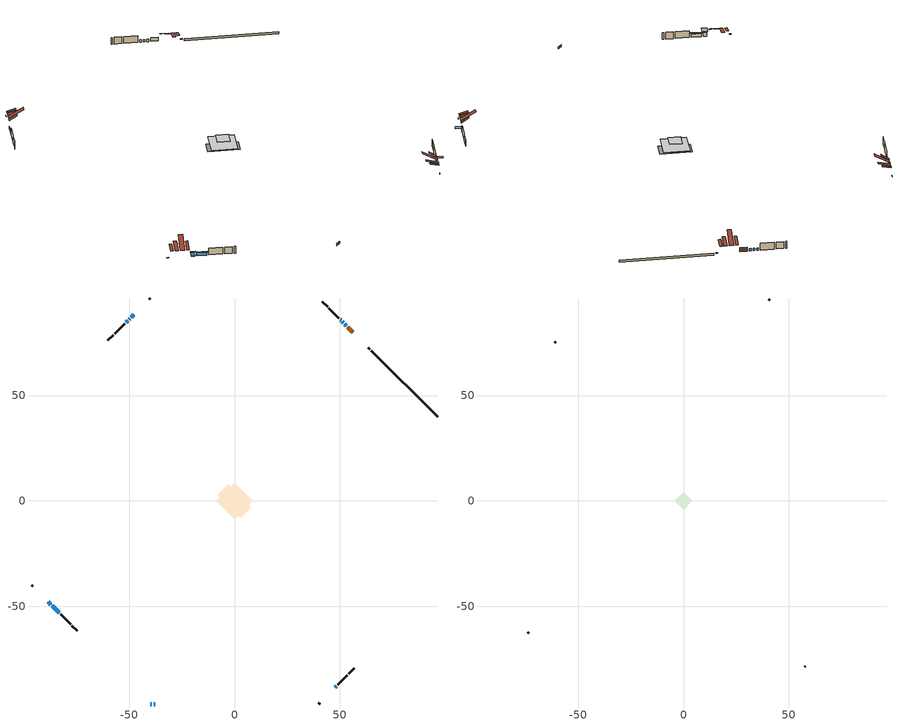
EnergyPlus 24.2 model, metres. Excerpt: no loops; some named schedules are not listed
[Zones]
conditioned space
 floor outside (Floor1 construction): -0.85,0 0,0.85 0.85,0 0,-0.85 z0.57
 floor adiabatic (Floor3 construction): -3.87,0 0,3.87 3.87,0 0,-3.87 z0.57
 floor adiabatic (Floor4 construction): -6.18,0 0,6.18 6.18,0 0,-6.18 z0.57
 floor adiabatic (AdiabaticFloorConstruction): -8.67,0 0,8.67 8.67,0 0,-8.67 z1.79
 floor foundation (Slab1 construction): -7.87,2.96 -2.96,7.87 7.87,-2.96 2.96,-7.87 z-0.34
 wall outside (RimJoist1 construction): 39.88,-96.28 40.49,-95.68 / -96.28,-39.88 -95.68,-40.49 / -39.88,96.28 -40.49,95.68 / 64.16,72.01 63.55,72.61 z0.57:0.88
 wall outside (AdiabaticWallConstruction 1): 56.14,80.02 53.78,82.39 z0.57:2.61
 wall outside (AdiabaticWallConstruction): 47.9,-88.27 48.26,-87.91 z0.57:2.2; -88.27,-47.9 -87.04,-49.12 z0.57:2.66; 53.12,83.04 52.32,83.84 / -39.88,-96.28 -39.18,-96.28 / -47.9,88.27 -49.03,87.13 / 51.67,84.5 51.17,84.99 / -38.25,-96.28 -37.55,-96.28 / -50.65,85.51 -51.45,84.72 z0.57:1.79; -49.69,86.48 -50,86.17 / 50.52,85.65 50.12,86.05 z0.57:1.8; -86.39,-49.78 -83.09,-53.08 z0.57:2.25
 wall outside (Wall1 construction): 48.91,-87.25 53.59,-82.57 / -82.43,-53.74 -77.75,-58.41 / -52.11,84.06 -56.78,79.38 / 49.46,86.71 44.78,91.38 z0.57:4.23
 wall outside (Wall2 construction): 54.25,-81.92 56.83,-79.34 / -77.1,-59.07 -74.52,-61.65 / -57.44,78.73 -60.02,76.15 / 44.13,92.04 41.55,94.62 z0.57:4.23
 wall foundation (FoundationWall1 construction): 96.28,39.88 64.82,71.35 z-0.34:0.57
 window (WindowConstruction 10): 47.9,-88.27 48.26,-87.91 z0.57:2.2
 window (WindowConstruction 5): -88.27,-47.9 -87.05,-49.12 z0.57:2.66
 window (WindowConstruction 6): 53.12,83.04 52.32,83.84 z0.57:1.79
 window (WindowConstruction 7): -39.88,-96.28 -39.18,-96.28 z0.57:1.79
 window (WindowConstruction 8): -47.9,88.27 -49.03,87.13 z0.57:1.79
 window (WindowConstruction 9): -49.69,86.48 -49.99,86.17 z0.57:1.79
 window (WindowConstruction): 51.67,84.5 51.17,84.99 z0.57:1.79
 window (WindowConstruction 1): 50.51,85.65 50.12,86.05 z0.57:1.79
 window (WindowConstruction 2): -86.39,-49.78 -83.09,-53.08 z0.57:2.25
 window (WindowConstruction 3): -38.25,-96.28 -37.55,-96.28 z0.57:1.79
 window (WindowConstruction 4): -50.65,85.51 -51.45,84.72 z0.57:1.79
 door (Door): 56.14,80.02 53.78,82.39 z0.57:2.61
 ceiling adiabatic (AdiabaticFloorConstruction): 0,-8.67 8.67,0 0,8.67 -8.67,0 z1.79
 roof outside (Roof1 construction): 41.92,-94.24,4.23 38.91,-91.22,5.3 38.13,-92,5.3 41.15,-95.02,4.23; -94.24,-41.92,4.23 -91.22,-38.91,5.3 -92,-38.13,5.3 -95.02,-41.15,4.23; -41.92,94.24,4.23 -38.91,91.22,5.3 -38.13,92,5.3 -41.15,95.02,4.23; 62.12,74.05,4.23 59.1,71.03,5.3 59.88,70.25,5.3 62.9,73.27,4.23
 roof outside (Roof3 construction): 45.79,-90.38,4.23 40.7,-85.29,8.43 39.22,-86.76,8.43 44.31,-91.85,4.23; -90.38,-45.79,4.23 -85.29,-40.7,8.43 -86.76,-39.22,8.43 -91.85,-44.31,4.23; -45.79,90.38,4.23 -40.7,85.29,8.43 -39.22,86.76,8.43 -44.31,91.85,4.23; 58.25,77.91,4.23 53.16,72.82,8.43 54.64,71.35,8.43 59.73,76.44,4.23
 roof outside (Roof4 construction): 47.24,-88.92,4.23 44.59,-86.27,6.73 43.79,-87.07,6.73 46.44,-89.72,4.23; -88.92,-47.24,4.23 -86.27,-44.59,6.73 -87.07,-43.79,6.73 -89.72,-46.44,4.23; -47.24,88.92,4.23 -44.59,86.27,6.73 -43.79,87.07,6.73 -46.44,89.72,4.23; 56.8,79.36,4.23 54.15,76.71,6.73 54.95,75.92,6.73 57.6,78.57,4.23
attic - vented
 floor to conditioned space (Floor2 construction Reversed): -4.24,0 0,4.24 4.24,0 0,-4.24 z4.23
 wall outside (Wall3 construction): 57.48,-78.68 57.84,-78.33 / -73.86,-62.31 -73.51,-62.66 / -60.68,75.49 -61.03,75.14 / 40.89,95.28 40.54,95.63 z0.57:4.23
 roof outside (Roof2 construction): 43.66,-92.51,4.23 39.48,-88.33,5.71 38.4,-89.41,5.71 42.58,-93.58,4.23; -92.51,-43.66,4.23 -88.33,-39.48,5.71 -89.41,-38.4,5.71 -93.58,-42.58,4.23; -43.66,92.51,4.23 -39.48,88.33,5.71 -38.4,89.41,5.71 -42.58,93.58,4.23; 60.38,75.78,4.23 56.21,71.6,5.71 57.28,70.52,5.71 61.46,74.7,4.23
shading: 48.58,-87.58 47.57,-88.59 49.73,-90.75 50.74,-89.74 z2.66; -86.72,-49.44 -88.59,-47.57 -90.75,-49.73 -88.88,-51.6 z3.12; -82.76,-53.4 -86.71,-49.45 -87.04,-49.78 -83.09,-53.73 z2.71
[Building]
Building 1: Terrain=Suburbs
[Site:Location]
Yellowknife AP_NT: Latitude {deg}=62.46; Longitude {deg}=-114.44; Time Zone {hr}=-7; Elevation {m}=206; Keep Site Location Information=Yes
[Site:GroundTemperature:Shallow]
-11.1489, -14.3239, -14.5782, -13.0715, -7.02295, -1.00261, 4.2167, 7.52301, 7.8039, 5.11477, 0.0285573, -5.8071
[Site:WaterMainsTemperature]
Calculation Method=Schedule; Temperature Schedule=mains temperature schedule
[Material] Roughness=Rough; Thermal Absorptance=0.9
Name | Thickness {m} | Conductivity {W/m-K} | Density {kg/m3} | Specific Heat {J/kg-K} | Solar Absorptance | Visible Absorptance
asphalt or fiberglass shingles | 0.00635 | 0.162714 | 1121.4 | 1465.45 | 0.4 | 0.4
ceiling loosefill ins | 0.254 | 0.0480833 | 16.02 | 1046.75 | 0.7 | 0.7
ceiling stud and cavity | 0.1397 | 0.112695 | 65.682 | 1177.47 | 0.7 | 0.7
concrete 4.0 in. | 0.1016 | 1.803125 | 2242.8 | 837.4 | 0.7 | 0.7
concrete 8.0 in. | 0.2032 | 1.803125 | 2242.8 | 837.4 | 0.7 | 0.7
door material | 0.04445 | 0.053851 | 512.64 | 1214.23 | 0.7 | 0.7
exterior vertical ins | 0.00409365 | 0.029427 | 32.04 | 1214.23 | 0.7 | 0.7
floor covering | 0.0127 | 0.0433444 | 54.468 | 1339.84 | 0.6 | 0.6
floor rigid ins; rim joist rigid ins; wall rigid ins | 0.051816 | 0.029427 | 32.04 | 1214.23 | 0.7 | 0.7
floor rigid ins 1; wall rigid ins 1 | 0.512978 | 0.029427 | 32.04 | 1214.23 | 0.7 | 0.7
floor stud and cavity | 0.1397 | 0.0815226 | 92.3553 | 1139.71 | 0.7 | 0.7
floor stud and cavity 1 | 0.1397 | 0.0794251 | 92.3553 | 1139.71 | 0.7 | 0.7
floor stud and cavity 2 | 0.1397 | 0.0799856 | 92.3553 | 1139.71 | 0.7 | 0.7
floor stud and cavity 3 | 0.1397 | 1.75129 | 37.0049 | 1207.88 | 0.7 | 0.7
furniture material conditioned space 1 | 0.1524 | 0.115458 | 640.8 | 1214.23 | 0.6 | 0.6
gypsum board | 0.0127 | 0.160291 | 801 | 837.4 | 0.6 | 0.6
gypsum board 1 | 0.0127 | 0.160291 | 801 | 837.4 | 0.7 | 0.7
osb sheathing 0.5 in. | 0.0127 | 0.115458 | 512.64 | 1214.23 | 0.7 | 0.7
osb sheathing 0.75 in. | 0.01905 | 0.115458 | 512.64 | 1214.23 | 0.7 | 0.7
osb sheathing 2.0 in. | 0.0508 | 0.115458 | 512.64 | 1214.23 | 0.7 | 0.7
rim joist stud and cavity | 0.0508 | 0.0415958 | 125.044 | 1163.47 | 0.6 | 0.6
roof rigid ins | 0.103632 | 0.029427 | 32.04 | 1214.23 | 0.7 | 0.7
roof stud and cavity | 0.2032 | 0.079151 | 78.34581 | 1123.46 | 0.7 | 0.7
roof stud and cavity 1 | 0.2032 | 0.0766949 | 78.34581 | 1123.46 | 0.7 | 0.7
roof stud and cavity 2 | 0.2032 | 0.0788719 | 78.34581 | 1123.46 | 0.7 | 0.7
wall stud and cavity | 0.1397 | 0.216185 | 139.0536 | 1170.24 | 0.7 | 0.7
wall stud and cavity 1 | 0.1397 | 0.232668 | 139.0536 | 1170.24 | 0.7 | 0.7
wall stud and cavity 2 | 0.0889 | 6.9971 | 50.32683 | 1063.81 | 0.6 | 0.6
wall stud and cavity 3 | 0.0889 | 0.380278 | 52.3479 | 1209.89 | 0.7 | 0.7
wall stud and cavity 4 | 0.0889 | 0.391764 | 83.0341 | 1211.67 | 0.7 | 0.7
wood siding | 0.0254 | 0.102417 | 544.68 | 1172.36 | 0.59 | 0.59
wood siding 1 | 0.00254 | 0.102417 | 544.68 | 1172.36 | 0.59 | 0.59
wood siding 2; wood siding 3; wood siding 4 | 0.0254 | 0.102417 | 544.68 | 1172.36 | 0.7 | 0.7
[WindowMaterial:SimpleGlazingSystem]
Name | U-Factor {W/m2-K} | Solar Heat Gain Coefficient
WindowMaterial | 1.93052 | 0.55
WindowMaterial 1 | 1.98503 | 0.47
WindowMaterial 2 | 1.87544 | 0.6
WindowMaterial 3 | 1.93847 | 0.53
WindowMaterial 4 | 2.9077 | 0.6
WindowMaterial 5 | 1.91746 | 0.55
WindowMaterial 6 | 2.007173 | 0.45
WindowMaterial 7 | 1.93109 | 0.55
[Construction]
AdiabaticFloorConstruction: floor stud and cavity 3, floor rigid ins 1, osb sheathing 0.75 in., floor covering
AdiabaticWallConstruction: wood siding 3, wall rigid ins 1, wall stud and cavity 3, gypsum board
AdiabaticWallConstruction 1: wood siding 4, wall rigid ins 1, wall stud and cavity 3, gypsum board
Door: door material
Floor1 construction: floor stud and cavity, floor rigid ins, osb sheathing 0.75 in., floor covering
Floor2 construction Reversed: gypsum board, ceiling stud and cavity, ceiling loosefill ins
Floor3 construction: floor stud and cavity 1, floor rigid ins, osb sheathing 0.75 in., floor covering
Floor4 construction: floor stud and cavity 2, floor rigid ins, osb sheathing 0.75 in., floor covering
FoundationWall1 construction: concrete 8.0 in., gypsum board 1
furniture construction conditioned space 1: furniture material conditioned space 1
PartitionWallConstruction: gypsum board, wall stud and cavity 4, gypsum board
RimJoist1 construction: wood siding 2, rim joist rigid ins, osb sheathing 2.0 in., rim joist stud and cavity
Roof1 construction: asphalt or fiberglass shingles, roof rigid ins, osb sheathing 0.75 in., roof stud and cavity, gypsum board
Roof2 construction: asphalt or fiberglass shingles
Roof3 construction: asphalt or fiberglass shingles, roof rigid ins, osb sheathing 0.75 in., roof stud and cavity 1, gypsum board
Roof4 construction: asphalt or fiberglass shingles, roof rigid ins, osb sheathing 0.75 in., roof stud and cavity 2, gypsum board
Slab1 construction: concrete 4.0 in.
Wall1 construction: wood siding, wall rigid ins, osb sheathing 0.5 in., wall stud and cavity, gypsum board
Wall2 construction: wood siding, wall rigid ins, osb sheathing 0.5 in., wall stud and cavity 1, gypsum board
Wall3 construction: wood siding 1, wall stud and cavity 2
WindowConstruction; WindowConstruction 3; WindowConstruction 7: WindowMaterial
WindowConstruction 1: WindowMaterial 1
WindowConstruction 10: WindowMaterial 7
WindowConstruction 2: WindowMaterial 2
WindowConstruction 4; WindowConstruction 6: WindowMaterial 3
WindowConstruction 5: WindowMaterial 4
WindowConstruction 8: WindowMaterial 5
WindowConstruction 9: WindowMaterial 6
[Zone] Multiplier=1; Part of Total Floor Area=Yes
Name | Volume {m3}
attic - vented | 8.73128
conditioned space | 479.1
[Space]
Name | Zone | Volume {m3}
attic - vented 1 | attic - vented | 8.73128
conditioned space 1 | conditioned space | 479.1
[ZoneInfiltration:EffectiveLeakageArea]
infil attic - vented 1: Zone or Space=attic - vented 1; Schedule=Always On Discrete; Effective Air Leakage Area {cm2}=1136.84; Stack Coefficient=0.000357081; Wind Coefficient=1.27674e-05
[ZoneMixing]
whole house fan mix: Zone or Space=attic - vented; Schedule=Always On Continuous; Design Flow Rate Calculation Method=Flow/Zone; Design Flow Rate {m3/s}=0; Source Zone or Space=conditioned space
[SurfaceProperty:ExposedFoundationPerimeter]
Slab1: Exposed Perimeter Calculation Method=TotalExposedPerimeter; Total Exposed Perimeter {m}=44.501
[InternalMass] Zone or ZoneList=conditioned space; Space or SpaceList=conditioned space 1
Name | Construction | Surface Area {m2}
furniture mass conditioned space 1 | furniture construction conditioned space 1 | 145.768
partition wall mass | PartitionWallConstruction | 258.191
[Lights]
interior lighting: Zone or ZoneList or Space or SpaceList=conditioned space 1; Schedule=interior lighting schedule; Design Level Calculation Method=LightingLevel; Lighting Level {W}=343.2; Return Air Fraction=0; Fraction Radiant=0.6; Fraction Visible=0.2; Fraction Replaceable=1
[People]
occupants: Zone or ZoneList or Space or SpaceList=conditioned space 1; Number of People Schedule=occupants schedule; Number of People Calculation Method=People; Number of People=3; Fraction Radiant=0.314171; Sensible Heat Fraction=0.56303; Activity Level Schedule=occupants activity schedule; Carbon Dioxide Generation Rate {m3/s-W}=0; Enable ASHRAE 55 Comfort Warnings=No; Mean Radiant Temperature Calculation Type=EnclosureAveraged
[ElectricEquipment] Zone or ZoneList or Space or SpaceList=conditioned space 1; Design Level Calculation Method=EquipmentLevel
Name | Schedule | Design Level {W} | Fraction Latent | Fraction Radiant | Fraction Lost
clothes dryer | clothes dryer schedule | 140.772 | 0.015 | 0.081 | 0.85
clothes washer | clothes washer schedule | 32.1985 | 0.03 | 0.162 | 0.7
cooking range | cooking range schedule | 215.147 | 0.08 | 0.432 | 0.2
dishwasher | dishwasher schedule | 66.8632 | 0.3 | 0.18 | 0.4
fridge | fridge schedule | 72.9452 | 0 | 0.6 | 0
mech vent bath fan 0 | mech vent bath fan 0 schedule | 25.1 | 0 | 0 | 1
mech vent bath fan 1 | mech vent bath fan 1 schedule | 25.1 | 0 | 0 | 1
mech vent house fan | mech vent house fan schedule | 0 | 0 | 0 | 1
mech vent house fan cfis | mech vent house fan cfis schedule | 0 | 0 | 0 | 0
misc plug loads | misc plug loads schedule | 494.7 | 0.045 | 0.513 | 0.1
whole house fan | Always On Discrete | 0 | 0 | 0 | 1
[OtherEquipment] Zone or ZoneList or Space or SpaceList=conditioned space 1; Design Level Calculation Method=EquipmentLevel
Name | Fuel Type | Schedule | Design Level {W} | Fraction Latent | Fraction Radiant | Fraction Lost
clothes dryer 1 | Electricity | clothes dryer schedule | 0 | 0.015 | 0.081 | 0.85
cooking range 1 | Electricity | cooking range schedule | 0 | 0.08 | 0.432 | 0.2
general water use latent | None | general water use schedule | 62.594 | 1 | 0 | 0
general water use sensible | None | general water use schedule | -61.6891 | 0 | 0.6 | 0
mech vent house fan latent load | None | Always On Discrete | 0 | 1 | 0 | 0
mech vent house fan sensible load | None | Always On Discrete | 0 | 0 | 0 | 0
water heater energy adjustment1 | FuelOilNo2 | Always On Discrete | 0.01 | 0 | 0 | 1
[ZoneInfiltration:DesignFlowRate] Zone or ZoneList or Space or SpaceList=conditioned space 1; Schedule=Always On Discrete; Design Flow Rate Calculation Method=Flow/Zone; Design Flow Rate {m3/s}=0
infil flow; natural vent flow; whole house fan flow
[Foundation:Kiva]
Foundation Kiva 1: Initial Indoor Air Temperature {C}=18; Wall Height Above Grade {m}=0.574463; Wall Depth Below Slab {m}=0.2032; Custom Block Material Name 1=exterior vertical ins; Custom Block Depth 1 {m}=0.910011; Custom Block X Position 1 {m}=0.2159; Custom Block Z Position 1 {m}=0
[Foundation:Kiva:Settings]
Soil Conductivity {W/m-K}=0.849921; Soil Density {kg/m3}=1842.3; Soil Specific Heat {J/kg-K}=418.7; Ground Solar Absorptivity=0.9; Ground Thermal Absorptivity=0.9; Ground Surface Roughness {m}=0.03; Far-Field Width {m}=40; Deep-Ground Boundary Condition=ZeroFlux; Deep-Ground Depth {m}=40; Minimum Cell Dimension {m}=0.2; Maximum Cell Growth Coefficient=3; Simulation Timestep=Timestep
[Exterior:Lights]
exterior lighting: Schedule=exterior lighting schedule; Design Level {W}=75.6
[Schedule:Constant]
Name | Hourly Value
Always On Continuous; mech vent house fan schedule; mech vent house fan cfis schedule; Always On Discrete | 1
occupants activity schedule | 117.228
fridge schedule | 0
[Schedule:Week:Daily]
interior lighting schedule Week Rule - Jan1-Jan27: interior lighting schedule day, interior lighting schedule day, interior lighting schedule day, interior lighting schedule day, interior lighting schedule day, interior lighting schedule day, interior lighting schedule day, interior lighting schedule default day, interior lighting schedule default day, interior lighting schedule default day, interior lighting schedule default day, interior lighting schedule default day
interior lighting schedule Week Rule - Jan28-Feb3: interior lighting schedule day, interior lighting schedule day, interior lighting schedule day, interior lighting schedule day, interior lighting schedule day 1, interior lighting schedule day 1, interior lighting schedule day 1, interior lighting schedule default day, interior lighting schedule default day, interior lighting schedule default day, interior lighting schedule default day, interior lighting schedule default day
interior lighting schedule Week Rule - Feb4-Feb24: interior lighting schedule day 1, interior lighting schedule day 1, interior lighting schedule day 1, interior lighting schedule day 1, interior lighting schedule day 1, interior lighting schedule day 1, interior lighting schedule day 1, interior lighting schedule default day, interior lighting schedule default day, interior lighting schedule default day, interior lighting schedule default day, interior lighting schedule default day
interior lighting schedule Week Rule - Feb25-Mar3: interior lighting schedule day 1, interior lighting schedule day 1, interior lighting schedule day 1, interior lighting schedule day 1, interior lighting schedule day 2, interior lighting schedule day 2, interior lighting schedule day 2, interior lighting schedule default day, interior lighting schedule default day, interior lighting schedule default day, interior lighting schedule default day, interior lighting schedule default day
interior lighting schedule Week Rule - Mar4-Mar31: interior lighting schedule day 2, interior lighting schedule day 2, interior lighting schedule day 2, interior lighting schedule day 2, interior lighting schedule day 2, interior lighting schedule day 2, interior lighting schedule day 2, interior lighting schedule default day, interior lighting schedule default day, interior lighting schedule default day, interior lighting schedule default day, interior lighting schedule default day
interior lighting schedule Week Rule - Apr1-Apr28: interior lighting schedule day 3, interior lighting schedule day 3, interior lighting schedule day 3, interior lighting schedule day 3, interior lighting schedule day 3, interior lighting schedule day 3, interior lighting schedule day 3, interior lighting schedule default day, interior lighting schedule default day, interior lighting schedule default day, interior lighting schedule default day, interior lighting schedule default day
interior lighting schedule Week Rule - Apr29-May5: interior lighting schedule day 3, interior lighting schedule day 3, interior lighting schedule day 4, interior lighting schedule day 4, interior lighting schedule day 4, interior lighting schedule day 4, interior lighting schedule day 4, interior lighting schedule default day, interior lighting schedule default day, interior lighting schedule default day, interior lighting schedule default day, interior lighting schedule default day
interior lighting schedule Week Rule - May6-May26: interior lighting schedule day 4, interior lighting schedule day 4, interior lighting schedule day 4, interior lighting schedule day 4, interior lighting schedule day 4, interior lighting schedule day 4, interior lighting schedule day 4, interior lighting schedule default day, interior lighting schedule default day, interior lighting schedule default day, interior lighting schedule default day, interior lighting schedule default day
interior lighting schedule Week Rule - May27-Jun2: interior lighting schedule day 4, interior lighting schedule day 4, interior lighting schedule day 4, interior lighting schedule day 4, interior lighting schedule day 4, interior lighting schedule day 5, interior lighting schedule day 5, interior lighting schedule default day, interior lighting schedule default day, interior lighting schedule default day, interior lighting schedule default day, interior lighting schedule default day
interior lighting schedule Week Rule - Jun3-Jun30: interior lighting schedule day 5, interior lighting schedule day 5, interior lighting schedule day 5, interior lighting schedule day 5, interior lighting schedule day 5, interior lighting schedule day 5, interior lighting schedule day 5, interior lighting schedule default day, interior lighting schedule default day, interior lighting schedule default day, interior lighting schedule default day, interior lighting schedule default day
interior lighting schedule Week Rule - Jul1-Jul28: interior lighting schedule day 6, interior lighting schedule day 6, interior lighting schedule day 6, interior lighting schedule day 6, interior lighting schedule day 6, interior lighting schedule day 6, interior lighting schedule day 6, interior lighting schedule default day, interior lighting schedule default day, interior lighting schedule default day, interior lighting schedule default day, interior lighting schedule default day
interior lighting schedule Week Rule - Jul29-Aug4: interior lighting schedule day 6, interior lighting schedule day 6, interior lighting schedule day 6, interior lighting schedule day 7, interior lighting schedule day 7, interior lighting schedule day 7, interior lighting schedule day 7, interior lighting schedule default day, interior lighting schedule default day, interior lighting schedule default day, interior lighting schedule default day, interior lighting schedule default day
interior lighting schedule Week Rule - Aug5-Aug25: interior lighting schedule day 7, interior lighting schedule day 7, interior lighting schedule day 7, interior lighting schedule day 7, interior lighting schedule day 7, interior lighting schedule day 7, interior lighting schedule day 7, interior lighting schedule default day, interior lighting schedule default day, interior lighting schedule default day, interior lighting schedule default day, interior lighting schedule default day
interior lighting schedule Week Rule - Aug26-Sep1: interior lighting schedule day 7, interior lighting schedule day 7, interior lighting schedule day 7, interior lighting schedule day 7, interior lighting schedule day 7, interior lighting schedule day 7, interior lighting schedule day 8, interior lighting schedule default day, interior lighting schedule default day, interior lighting schedule default day, interior lighting schedule default day, interior lighting schedule default day
interior lighting schedule Week Rule - Sep2-Sep29: interior lighting schedule day 8, interior lighting schedule day 8, interior lighting schedule day 8, interior lighting schedule day 8, interior lighting schedule day 8, interior lighting schedule day 8, interior lighting schedule day 8, interior lighting schedule default day, interior lighting schedule default day, interior lighting schedule default day, interior lighting schedule default day, interior lighting schedule default day
interior lighting schedule Week Rule - Sep30-Oct6: interior lighting schedule day 8, interior lighting schedule day 9, interior lighting schedule day 9, interior lighting schedule day 9, interior lighting schedule day 9, interior lighting schedule day 9, interior lighting schedule day 9, interior lighting schedule default day, interior lighting schedule default day, interior lighting schedule default day, interior lighting schedule default day, interior lighting schedule default day
interior lighting schedule Week Rule - Oct7-Oct27: interior lighting schedule day 9, interior lighting schedule day 9, interior lighting schedule day 9, interior lighting schedule day 9, interior lighting schedule day 9, interior lighting schedule day 9, interior lighting schedule day 9, interior lighting schedule default day, interior lighting schedule default day, interior lighting schedule default day, interior lighting schedule default day, interior lighting schedule default day
interior lighting schedule Week Rule - Oct28-Nov3: interior lighting schedule day 9, interior lighting schedule day 9, interior lighting schedule day 9, interior lighting schedule day 9, interior lighting schedule day 10, interior lighting schedule day 10, interior lighting schedule day 10, interior lighting schedule default day, interior lighting schedule default day, interior lighting schedule default day, interior lighting schedule default day, interior lighting schedule default day
interior lighting schedule Week Rule - Nov4-Nov24: interior lighting schedule day 10, interior lighting schedule day 10, interior lighting schedule day 10, interior lighting schedule day 10, interior lighting schedule day 10, interior lighting schedule day 10, interior lighting schedule day 10, interior lighting schedule default day, interior lighting schedule default day, interior lighting schedule default day, interior lighting schedule default day, interior lighting schedule default day
interior lighting schedule Week Rule - Nov25-Dec1: interior lighting schedule day 10, interior lighting schedule day 10, interior lighting schedule day 10, interior lighting schedule day 10, interior lighting schedule day 10, interior lighting schedule day 10, interior lighting schedule day 11, interior lighting schedule default day, interior lighting schedule default day, interior lighting schedule default day, interior lighting schedule default day, interior lighting schedule default day
interior lighting schedule Week Rule - Dec2-Dec31: interior lighting schedule day 11, interior lighting schedule day 11, interior lighting schedule day 11, interior lighting schedule day 11, interior lighting schedule day 11, interior lighting schedule day 11, interior lighting schedule day 11, interior lighting schedule default day, interior lighting schedule default day, interior lighting schedule default day, interior lighting schedule default day, interior lighting schedule default day
occupants schedule Week Rule - Jan1-Dec31: occupants schedule day, occupants schedule day, occupants schedule day, occupants schedule day, occupants schedule day, occupants schedule day, occupants schedule day, occupants schedule default day, occupants schedule default day, occupants schedule default day, occupants schedule default day, occupants schedule default day
clothes dryer schedule Week Rule - Jan1-Dec31: clothes dryer schedule day, clothes dryer schedule day, clothes dryer schedule day, clothes dryer schedule day, clothes dryer schedule day, clothes dryer schedule day, clothes dryer schedule day, clothes dryer schedule default day, clothes dryer schedule default day, clothes dryer schedule default day, clothes dryer schedule default day, clothes dryer schedule default day
clothes washer schedule Week Rule - Jan1-Dec31: clothes washer schedule day, clothes washer schedule day, clothes washer schedule day, clothes washer schedule day, clothes washer schedule day, clothes washer schedule day, clothes washer schedule day, clothes washer schedule default day, clothes washer schedule default day, clothes washer schedule default day, clothes washer schedule default day, clothes washer schedule default day
cooking range schedule Week Rule - Jan1-Dec31: cooking range schedule day, cooking range schedule day, cooking range schedule day, cooking range schedule day, cooking range schedule day, cooking range schedule day, cooking range schedule day, cooking range schedule default day, cooking range schedule default day, cooking range schedule default day, cooking range schedule default day, cooking range schedule default day
dishwasher schedule Week Rule - Jan1-Dec31: dishwasher schedule day, dishwasher schedule day, dishwasher schedule day, dishwasher schedule day, dishwasher schedule day, dishwasher schedule day, dishwasher schedule day, dishwasher schedule default day, dishwasher schedule default day, dishwasher schedule default day, dishwasher schedule default day, dishwasher schedule default day
mech vent bath fan 0 schedule Week Rule - Jan1-Dec31: mech vent bath fan 0 schedule day, mech vent bath fan 0 schedule day, mech vent bath fan 0 schedule day, mech vent bath fan 0 schedule day, mech vent bath fan 0 schedule day, mech vent bath fan 0 schedule day, mech vent bath fan 0 schedule day, mech vent bath fan 0 schedule default day, mech vent bath fan 0 schedule default day, mech vent bath fan 0 schedule default day, mech vent bath fan 0 schedule default day, mech vent bath fan 0 schedule default day
mech vent bath fan 1 schedule Week Rule - Jan1-Dec31: mech vent bath fan 1 schedule day, mech vent bath fan 1 schedule day, mech vent bath fan 1 schedule day, mech vent bath fan 1 schedule day, mech vent bath fan 1 schedule day, mech vent bath fan 1 schedule day, mech vent bath fan 1 schedule day, mech vent bath fan 1 schedule default day, mech vent bath fan 1 schedule default day, mech vent bath fan 1 schedule default day, mech vent bath fan 1 schedule default day, mech vent bath fan 1 schedule default day
misc plug loads schedule Week Rule - Jan1-Dec31: misc plug loads schedule day, misc plug loads schedule day, misc plug loads schedule day, misc plug loads schedule day, misc plug loads schedule day, misc plug loads schedule day, misc plug loads schedule day, misc plug loads schedule default day, misc plug loads schedule default day, misc plug loads schedule default day, misc plug loads schedule default day, misc plug loads schedule default day
general water use schedule Week Rule - Jan1-Dec31: general water use schedule day, general water use schedule day, general water use schedule day, general water use schedule day, general water use schedule day, general water use schedule day, general water use schedule day, general water use schedule default day, general water use schedule default day, general water use schedule default day, general water use schedule default day, general water use schedule default day
exterior lighting schedule Week Rule - Jan1-Jan27: exterior lighting schedule day, exterior lighting schedule day, exterior lighting schedule day, exterior lighting schedule day, exterior lighting schedule day, exterior lighting schedule day, exterior lighting schedule day, exterior lighting schedule default day, exterior lighting schedule default day, exterior lighting schedule default day, exterior lighting schedule default day, exterior lighting schedule default day
exterior lighting schedule Week Rule - Jan28-Feb3: exterior lighting schedule day, exterior lighting schedule day, exterior lighting schedule day, exterior lighting schedule day, exterior lighting schedule day 1, exterior lighting schedule day 1, exterior lighting schedule day 1, exterior lighting schedule default day, exterior lighting schedule default day, exterior lighting schedule default day, exterior lighting schedule default day, exterior lighting schedule default day
exterior lighting schedule Week Rule - Feb4-Feb24: exterior lighting schedule day 1, exterior lighting schedule day 1, exterior lighting schedule day 1, exterior lighting schedule day 1, exterior lighting schedule day 1, exterior lighting schedule day 1, exterior lighting schedule day 1, exterior lighting schedule default day, exterior lighting schedule default day, exterior lighting schedule default day, exterior lighting schedule default day, exterior lighting schedule default day
exterior lighting schedule Week Rule - Feb25-Mar3: exterior lighting schedule day 1, exterior lighting schedule day 1, exterior lighting schedule day 1, exterior lighting schedule day 1, exterior lighting schedule day 2, exterior lighting schedule day 2, exterior lighting schedule day 2, exterior lighting schedule default day, exterior lighting schedule default day, exterior lighting schedule default day, exterior lighting schedule default day, exterior lighting schedule default day
exterior lighting schedule Week Rule - Mar4-Mar31: exterior lighting schedule day 2, exterior lighting schedule day 2, exterior lighting schedule day 2, exterior lighting schedule day 2, exterior lighting schedule day 2, exterior lighting schedule day 2, exterior lighting schedule day 2, exterior lighting schedule default day, exterior lighting schedule default day, exterior lighting schedule default day, exterior lighting schedule default day, exterior lighting schedule default day
exterior lighting schedule Week Rule - Apr1-Apr28: exterior lighting schedule day 3, exterior lighting schedule day 3, exterior lighting schedule day 3, exterior lighting schedule day 3, exterior lighting schedule day 3, exterior lighting schedule day 3, exterior lighting schedule day 3, exterior lighting schedule default day, exterior lighting schedule default day, exterior lighting schedule default day, exterior lighting schedule default day, exterior lighting schedule default day
exterior lighting schedule Week Rule - Apr29-May5: exterior lighting schedule day 3, exterior lighting schedule day 3, exterior lighting schedule day 4, exterior lighting schedule day 4, exterior lighting schedule day 4, exterior lighting schedule day 4, exterior lighting schedule day 4, exterior lighting schedule default day, exterior lighting schedule default day, exterior lighting schedule default day, exterior lighting schedule default day, exterior lighting schedule default day
exterior lighting schedule Week Rule - May6-May26: exterior lighting schedule day 4, exterior lighting schedule day 4, exterior lighting schedule day 4, exterior lighting schedule day 4, exterior lighting schedule day 4, exterior lighting schedule day 4, exterior lighting schedule day 4, exterior lighting schedule default day, exterior lighting schedule default day, exterior lighting schedule default day, exterior lighting schedule default day, exterior lighting schedule default day
exterior lighting schedule Week Rule - May27-Jun2: exterior lighting schedule day 4, exterior lighting schedule day 4, exterior lighting schedule day 4, exterior lighting schedule day 4, exterior lighting schedule day 4, exterior lighting schedule day 5, exterior lighting schedule day 5, exterior lighting schedule default day, exterior lighting schedule default day, exterior lighting schedule default day, exterior lighting schedule default day, exterior lighting schedule default day
exterior lighting schedule Week Rule - Jun3-Jun30: exterior lighting schedule day 5, exterior lighting schedule day 5, exterior lighting schedule day 5, exterior lighting schedule day 5, exterior lighting schedule day 5, exterior lighting schedule day 5, exterior lighting schedule day 5, exterior lighting schedule default day, exterior lighting schedule default day, exterior lighting schedule default day, exterior lighting schedule default day, exterior lighting schedule default day
exterior lighting schedule Week Rule - Jul1-Jul28: exterior lighting schedule day 6, exterior lighting schedule day 6, exterior lighting schedule day 6, exterior lighting schedule day 6, exterior lighting schedule day 6, exterior lighting schedule day 6, exterior lighting schedule day 6, exterior lighting schedule default day, exterior lighting schedule default day, exterior lighting schedule default day, exterior lighting schedule default day, exterior lighting schedule default day
exterior lighting schedule Week Rule - Jul29-Aug4: exterior lighting schedule day 6, exterior lighting schedule day 6, exterior lighting schedule day 6, exterior lighting schedule day 7, exterior lighting schedule day 7, exterior lighting schedule day 7, exterior lighting schedule day 7, exterior lighting schedule default day, exterior lighting schedule default day, exterior lighting schedule default day, exterior lighting schedule default day, exterior lighting schedule default day
exterior lighting schedule Week Rule - Aug5-Aug25: exterior lighting schedule day 7, exterior lighting schedule day 7, exterior lighting schedule day 7, exterior lighting schedule day 7, exterior lighting schedule day 7, exterior lighting schedule day 7, exterior lighting schedule day 7, exterior lighting schedule default day, exterior lighting schedule default day, exterior lighting schedule default day, exterior lighting schedule default day, exterior lighting schedule default day
exterior lighting schedule Week Rule - Aug26-Sep1: exterior lighting schedule day 7, exterior lighting schedule day 7, exterior lighting schedule day 7, exterior lighting schedule day 7, exterior lighting schedule day 7, exterior lighting schedule day 7, exterior lighting schedule day 8, exterior lighting schedule default day, exterior lighting schedule default day, exterior lighting schedule default day, exterior lighting schedule default day, exterior lighting schedule default day
exterior lighting schedule Week Rule - Sep2-Sep29: exterior lighting schedule day 8, exterior lighting schedule day 8, exterior lighting schedule day 8, exterior lighting schedule day 8, exterior lighting schedule day 8, exterior lighting schedule day 8, exterior lighting schedule day 8, exterior lighting schedule default day, exterior lighting schedule default day, exterior lighting schedule default day, exterior lighting schedule default day, exterior lighting schedule default day
[Schedule:Year]
interior lighting schedule: interior lighting schedule Week Rule - Jan1-Jan27, 1, 1, 1, 27, interior lighting schedule Week Rule - Jan28-Feb3, 1, 28, 2, 3, interior lighting schedule Week Rule - Feb4-Feb24, 2, 4, 2, 24, interior lighting schedule Week Rule - Feb25-Mar3, 2, 25, 3, 3, interior lighting schedule Week Rule - Mar4-Mar31, 3, 4, 3, 31, interior lighting schedule Week Rule - Apr1-Apr28, 4, 1, 4, 28, interior lighting schedule Week Rule - Apr29-May5, 4, 29, 5, 5, interior lighting schedule Week Rule - May6-May26, 5, 6, 5, 26, interior lighting schedule Week Rule - May27-Jun2, 5, 27, 6, 2, interior lighting schedule Week Rule - Jun3-Jun30, 6, 3, 6, 30, interior lighting schedule Week Rule - Jul1-Jul28, 7, 1, 7, 28, interior lighting schedule Week Rule - Jul29-Aug4, 7, 29, 8, 4, interior lighting schedule Week Rule - Aug5-Aug25, 8, 5, 8, 25, interior lighting schedule Week Rule - Aug26-Sep1, 8, 26, 9, 1, interior lighting schedule Week Rule - Sep2-Sep29, 9, 2, 9, 29, interior lighting schedule Week Rule - Sep30-Oct6, 9, 30, 10, 6, interior lighting schedule Week Rule - Oct7-Oct27, 10, 7, 10, 27, interior lighting schedule Week Rule - Oct28-Nov3, 10, 28, 11, 3, interior lighting schedule Week Rule - Nov4-Nov24, 11, 4, 11, 24, interior lighting schedule Week Rule - Nov25-Dec1, 11, 25, 12, 1, interior lighting schedule Week Rule - Dec2-Dec31, 12, 2, 12, 31
occupants schedule: occupants schedule Week Rule - Jan1-Dec31, 1, 1, 12, 31
clothes dryer schedule: clothes dryer schedule Week Rule - Jan1-Dec31, 1, 1, 12, 31
clothes washer schedule: clothes washer schedule Week Rule - Jan1-Dec31, 1, 1, 12, 31
cooking range schedule: cooking range schedule Week Rule - Jan1-Dec31, 1, 1, 12, 31
dishwasher schedule: dishwasher schedule Week Rule - Jan1-Dec31, 1, 1, 12, 31
mech vent bath fan 0 schedule: mech vent bath fan 0 schedule Week Rule - Jan1-Dec31, 1, 1, 12, 31
mech vent bath fan 1 schedule: mech vent bath fan 1 schedule Week Rule - Jan1-Dec31, 1, 1, 12, 31
misc plug loads schedule: misc plug loads schedule Week Rule - Jan1-Dec31, 1, 1, 12, 31
general water use schedule: general water use schedule Week Rule - Jan1-Dec31, 1, 1, 12, 31
exterior lighting schedule: exterior lighting schedule Week Rule - Jan1-Jan27, 1, 1, 1, 27, exterior lighting schedule Week Rule - Jan28-Feb3, 1, 28, 2, 3, exterior lighting schedule Week Rule - Feb4-Feb24, 2, 4, 2, 24, exterior lighting schedule Week Rule - Feb25-Mar3, 2, 25, 3, 3, exterior lighting schedule Week Rule - Mar4-Mar31, 3, 4, 3, 31, exterior lighting schedule Week Rule - Apr1-Apr28, 4, 1, 4, 28, exterior lighting schedule Week Rule - Apr29-May5, 4, 29, 5, 5, exterior lighting schedule Week Rule - May6-May26, 5, 6, 5, 26, exterior lighting schedule Week Rule - May27-Jun2, 5, 27, 6, 2, exterior lighting schedule Week Rule - Jun3-Jun30, 6, 3, 6, 30, exterior lighting schedule Week Rule - Jul1-Jul28, 7, 1, 7, 28, exterior lighting schedule Week Rule - Jul29-Aug4, 7, 29, 8, 4, exterior lighting schedule Week Rule - Aug5-Aug25, 8, 5, 8, 25, exterior lighting schedule Week Rule - Aug26-Sep1, 8, 26, 9, 1, exterior lighting schedule Week Rule - Sep2-Sep29, 9, 2, 9, 29, exterior lighting schedule Week Rule - Sep30-Oct6, 9, 30, 10, 6, exterior lighting schedule Week Rule - Oct7-Oct27, 10, 7, 10, 27, exterior lighting schedule Week Rule - Oct28-Nov3, 10, 28, 11, 3, exterior lighting schedule Week Rule - Nov4-Nov24, 11, 4, 11, 24, exterior lighting schedule Week Rule - Nov25-Dec1, 11, 25, 12, 1, exterior lighting schedule Week Rule - Dec2-Dec31, 12, 2, 12, 31
[Schedule:Compact]
mains temperature schedule: Through: 01/01, For: AllDays, Until: 24:00, 0, Through: 01/02, For: AllDays, Until: 24:00, 0, Through: 01/03, For: AllDays, Until: 24:00, 0, Through: 01/04, For: AllDays, Until: 24:00, 0, Through: 01/05, For: AllDays, Until: 24:00, 0, Through: 01/06, For: AllDays, Until: 24:00, 0, Through: 01/07, For: AllDays, Until: 24:00, 0, Through: 01/08, For: AllDays, Until: 24:00, 0, Through: 01/09, For: AllDays, Until: 24:00, 0, Through: 01/10, For: AllDays, Until: 24:00, 0, Through: 01/11, For: AllDays, Until: 24:00, 0, Through: 01/12, For: AllDays, Until: 24:00, 0, Through: 01/13, For: AllDays, Until: 24:00, 0, Through: 01/14, For: AllDays, Until: 24:00, 0, Through: 01/15, For: AllDays, Until: 24:00, 0, Through: 01/16, For: AllDays, Until: 24:00, 0, Through: 01/17, For: AllDays, Until: 24:00, 0, Through: 01/18, For: AllDays, Until: 24:00, 0, Through: 01/19, For: AllDays, Until: 24:00, 0, Through: 01/20, For: AllDays, Until: 24:00, 0, Through: 01/21, For: AllDays, Until: 24:00, 0, Through: 01/22, For: AllDays, Until: 24:00, 0, Through: 01/23, For: AllDays, Until: 24:00, 0, Through: 01/24, For: AllDays, Until: 24:00, 0, Through: 01/25, For: AllDays, Until: 24:00, 0, Through: 01/26, For: AllDays, Until: 24:00, 0, Through: 01/27, For: AllDays, Until: 24:00, 0, Through: 01/28, For: AllDays, Until: 24:00, 0, Through: 01/29, For: AllDays, Until: 24:00, 0, Through: 01/30, For: AllDays, Until: 24:00, 0, Through: 01/31, For: AllDays, Until: 24:00, 0, Through: 02/01, For: AllDays, Until: 24:00, 0, Through: 02/02, For: AllDays, Until: 24:00, 0, Through: 02/03, For: AllDays, Until: 24:00, 0, Through: 02/04, For: AllDays, Until: 24:00, 0, Through: 02/05, For: AllDays, Until: 24:00, 0, Through: 02/06, For: AllDays, Until: 24:00, 0, Through: 02/07, For: AllDays, Until: 24:00, 0, Through: 02/08, For: AllDays, Until: 24:00, 0, Through: 02/09, For: AllDays, Until: 24:00, 0, Through: 02/10, For: AllDays, Until: 24:00, 0, Through: 02/11, For: AllDays, Until: 24:00, 0, Through: 02/12, For: AllDays, Until: 24:00, 0, Through: 02/13, For: AllDays, Until: 24:00, 0, Through: 02/14, For: AllDays, Until: 24:00, 0, Through: 02/15, For: AllDays, Until: 24:00, 0, Through: 02/16, For: AllDays, Until: 24:00, 0, Through: 02/17, For: AllDays, Until: 24:00, 0, Through: 02/18, For: AllDays, Until: 24:00, 0, Through: 02/19, For: AllDays, Until: 24:00, 0, Through: 02/20, For: AllDays, Until: 24:00, 0, Through: 02/21, For: AllDays, Until: 24:00, 0, Through: 02/22, For: AllDays, Until: 24:00, 0, Through: 02/23, For: AllDays, Until: 24:00, 0, Through: 02/24, For: AllDays, Until: 24:00, 0, Through: 02/25, For: AllDays, Until: 24:00, 0, Through: 02/26, For: AllDays, Until: 24:00, 0, Through: 02/27, For: AllDays, Until: 24:00, 0, Through: 02/28, For: AllDays, Until: 24:00, 0, Through: 03/01, For: AllDays, Until: 24:00, 0, Through: 03/02, For: AllDays, Until: 24:00, 0, Through: 03/03, For: AllDays, Until: 24:00, 0, Through: 03/04, For: AllDays, Until: 24:00, 0, Through: 03/05, For: AllDays, Until: 24:00, 0, Through: 03/06, For: AllDays, Until: 24:00, 0, Through: 03/07, For: AllDays, Until: 24:00, 0, Through: 03/08, For: AllDays, Until: 24:00, 0, Through: 03/09, For: AllDays, Until: 24:00, 0, Through: 03/10, For: AllDays, Until: 24:00, 0, Through: 03/11, For: AllDays, Until: 24:00, 0, Through: 03/12, For: AllDays, Until: 24:00, 0, Through: 03/13, For: AllDays, Until: 24:00, 0, Through: 03/14, For: AllDays, Until: 24:00, 0, Through: 03/15, For: AllDays, Until: 24:00, 0, Through: 03/16, For: AllDays, Until: 24:00, 0, Through: 03/17, For: AllDays, Until: 24:00, 0, Through: 03/18, For: AllDays, Until: 24:00, 0, Through: 03/19, For: AllDays, Until: 24:00, 0, Through: 03/20, For: AllDays, Until: 24:00, 0, Through: 03/21, For: AllDays, Until: 24:00, 0, Through: 03/22, For: AllDays, Until: 24:00, 0, Through: 03/23, For: AllDays, Until: 24:00, 0, Through: 03/24, For: AllDays, Until: 24:00, 0, Through: 03/25, For: AllDays, Until: 24:00, 0, Through: 03/26, For: AllDays, Until: 24:00, 0, Through: 03/27, For: AllDays, Until: 24:00, 0, Through: 03/28, For: AllDays, Until: 24:00, 0, Through: 03/29, For: AllDays, Until: 24:00, 0, Through: 03/30, For: AllDays, Until: 24:00, 0, Through: 03/31, For: AllDays, Until: 24:00, 0, Through: 04/01, For: AllDays, Until: 24:00, 0, Through: 04/02, For: AllDays, Until: 24:00, 0, Through: 04/03, For: AllDays, Until: 24:00, 0, Through: 04/04, For: AllDays, Until: 24:00, 0, Through: 04/05, For: AllDays, Until: 24:00, 0, Through: 04/06, For: AllDays, Until: 24:00, 0, Through: 04/07, For: AllDays, Until: 24:00, 0, Through: 04/08, For: AllDays, Until: 24:00, 0, Through: 04/09, For: AllDays, Until: 24:00, 0, Through: 04/10, For: AllDays, Until: 24:00, 0, Through: 04/11, For: AllDays, Until: 24:00, 0, Through: 04/12, For: AllDays, Until: 24:00, 0, Through: 04/13, For: AllDays, Until: 24:00, 0, Through: 04/14, For: AllDays, Until: 24:00, 0, Through: 04/15, For: AllDays, Until: 24:00, 0, Through: 04/16, For: AllDays, Until: 24:00, 0, Through: 04/17, For: AllDays, Until: 24:00, 0, Through: 04/18, For: AllDays, Until: 24:00, 0, Through: 04/19, For: AllDays, Until: 24:00, 0, Through: 04/20, For: AllDays, Until: 24:00, 0, Through: 04/21, For: AllDays, Until: 24:00, 0, Through: 04/22, For: AllDays, Until: 24:00, 0, Through: 04/23, For: AllDays, Until: 24:00, 0, Through: 04/24, For: AllDays, Until: 24:00, 0, Through: 04/25, For: AllDays, Until: 24:00, 0, Through: 04/26, For: AllDays, Until: 24:00, 0, Through: 04/27, For: AllDays, Until: 24:00, 0, Through: 04/28, For: AllDays, Until: 24:00, 0, Through: 04/29, For: AllDays, Until: 24:00, 0, Through: 04/30, For: AllDays, Until: 24:00, 0, Through: 05/01, For: AllDays, Until: 24:00, 0, Through: 05/02, For: AllDays, Until: 24:00, 0, Through: 05/03, For: AllDays, Until: 24:00, 0, Through: 05/04, For: AllDays, Until: 24:00, 0, Through: 05/05, For: AllDays, Until: 24:00, 0, Through: 05/06, For: AllDays, Until: 24:00, 0, Through: 05/07, For: AllDays, Until: 24:00, 0, Through: 05/08, For: AllDays, Until: 24:00, 0, Through: 05/09, For: AllDays, Until: 24:00, 0, Through: 05/10, For: AllDays, Until: 24:00, 0, Through: 05/11, For: AllDays, Until: 24:00, 0, Through: 05/12, For: AllDays, Until: 24:00, 0, Through: 05/13, For: AllDays, Until: 24:00, 0, Through: 05/14, For: AllDays, Until: 24:00, 0, Through: 05/15, For: AllDays, Until: 24:00, 0, Through: 05/16, For: AllDays, Until: 24:00, 0, Through: 05/17, For: AllDays, Until: 24:00, 0, Through: 05/18, For: AllDays, Until: 24:00, 0, Through: 05/19, For: AllDays, Until: 24:00, 0, Through: 05/20, For: AllDays, Until: 24:00, 0, Through: 05/21, For: AllDays, Until: 24:00, 0, Through: 05/22, For: AllDays, Until: 24:00, 0, Through: 05/23, For: AllDays, Until: 24:00, 0, Through: 05/24, For: AllDays, Until: 24:00, 0, Through: 05/25, For: AllDays, Until: 24:00, 0, Through: 05/26, For: AllDays, Until: 24:00, 0, Through: 05/27, For: AllDays, Until: 24:00, 0, Through: 05/28, For: AllDays, Until: 24:00, 0, Through: 05/29, For: AllDays, Until: 24:00, 0, Through: 05/30, For: AllDays, Until: 24:00, 0, Through: 05/31, For: AllDays, Until: 24:00, 0, Through: 06/01, For: AllDays, Until: 24:00, 0, Through: 06/02, For: AllDays, Until: 24:00, 0, Through: 06/03, For: AllDays, Until: 24:00, 0, Through: 06/04, For: AllDays, Until: 24:00, 0, Through: 06/05, For: AllDays, Until: 24:00, 0, Through: 06/06, For: AllDays, Until: 24:00, 0, Through: 06/07, For: AllDays, Until: 24:00, 0, Through: 06/08, For: AllDays, Until: 24:00, 0, Through: 06/09, For: AllDays, Until: 24:00, 0, Through: 06/10, For: AllDays, Until: 24:00, 0, Through: 06/11, For: AllDays, Until: 24:00, 0, Through: 06/12, For: AllDays, Until: 24:00, 0.0516667, Through: 06/13, For: AllDays, Until: 24:00, 0.128889, Through: 06/14, For: AllDays, Until: 24:00, 0.206111, Through: 06/15, For: AllDays, Until: 24:00, 0.282778, Through: 06/16, For: AllDays, Until: 24:00, 0.359444, Through: 06/17, For: AllDays, Until: 24:00, 0.436111, Through: 06/18, For: AllDays, Until: 24:00, 0.512222, Through: 06/19, For: AllDays, Until: 24:00, 0.588889, Through: 06/20, For: AllDays, Until: 24:00, 0.664444, Through: 06/21, For: AllDays, Until: 24:00, 0.74, Through: 06/22, For: AllDays, Until: 24:00, 0.815556, Through: 06/23, For: AllDays, Until: 24:00, 0.890556, Through: 06/24, For: AllDays, Until: 24:00, 0.965556, Through: 06/25, For: AllDays, Until: 24:00, 1.04, Through: 06/26, For: AllDays, Until: 24:00, 1.11389, Through: 06/27, For: AllDays, Until: 24:00, 1.18722, Through: 06/28, For: AllDays, Until: 24:00, 1.26056, Through: 06/29, For: AllDays, Until: 24:00, 1.33333, Through: 06/30, For: AllDays, Until: 24:00, 1.40556, Through: 07/01, For: AllDays, Until: 24:00, 1.47778, Through: 07/02, For: AllDays, Until: 24:00, 1.54889, Through: 07/03, For: AllDays, Until: 24:00, 1.62, Through: 07/04, For: AllDays, Until: 24:00, 1.69, Through: 07/05, For: AllDays, Until: 24:00, 1.76, Through: 07/06, For: AllDays, Until: 24:00, 1.82889, Through: 07/07, For: AllDays, Until: 24:00, 1.89778, Through: 07/08, For: AllDays, Until: 24:00, 1.96556, Through: 07/09, For: AllDays, Until: 24:00, 2.03278, Through: 07/10, For: AllDays, Until: 24:00, 2.09944, Through: 07/11, For: AllDays, Until: 24:00, 2.16556, Through: 07/12, For: AllDays, Until: 24:00, 2.23056, Through: 07/13, For: AllDays, Until: 24:00, 2.295, Through: 07/14, For: AllDays, Until: 24:00, 2.35889, Through: 07/15, For: AllDays, Until: 24:00, 2.42167, Through: 07/16, For: AllDays, Until: 24:00, 2.48389, Through: 07/17, For: AllDays, Until: 24:00, 2.54556, Through: 07/18, For: AllDays, Until: 24:00, 2.60611, Through: 07/19, For: AllDays, Until: 24:00, 2.66611, Through: 07/20, For: AllDays, Until: 24:00, 2.725, Through: 07/21, For: AllDays, Until: 24:00, 2.78278, Through: 07/22, For: AllDays, Until: 24:00, 2.84, Through: 07/23, For: AllDays, Until: 24:00, 2.89611, Through: 07/24, For: AllDays, Until: 24:00, 2.95167, Through: 07/25, For: AllDays, Until: 24:00, 3.00611, Through: 07/26, For: AllDays, Until: 24:00, 3.05944, Through: 07/27, For: AllDays, Until: 24:00, 3.11222, Through: 07/28, For: AllDays, Until: 24:00, 3.16389, Through: 07/29, For: AllDays, Until: 24:00, 3.21444, Through: 07/30, For: AllDays, Until: 24:00, 3.26389, Through: 07/31, For: AllDays, Until: 24:00, 3.31222, Through: 08/01, For: AllDays, Until: 24:00, 3.35944, Through: 08/02, For: AllDays, Until: 24:00, 3.40611, Through: 08/03, For: AllDays, Until: 24:00, 3.45111, Through: 08/04, For: AllDays, Until: 24:00, 3.49556, Through: 08/05, For: AllDays, Until: 24:00, 3.53889, Through: 08/06, For: AllDays, Until: 24:00, 3.58056, Through: 08/07, For: AllDays, Until: 24:00, 3.62167, Through: 08/08, For: AllDays, Until: 24:00, 3.66167, Through: 08/09, For: AllDays, Until: 24:00, 3.7, Through: 08/10, For: AllDays, Until: 24:00, 3.73778, Through: 08/11, For: AllDays, Until: 24:00, 3.77389, Through: 08/12, For: AllDays, Until: 24:00, 3.80889, Through: 08/13, For: AllDays, Until: 24:00, 3.84278, Through: 08/14, For: AllDays, Until: 24:00, 3.87556, Through: 08/15, For: AllDays, Until: 24:00, 3.90722, Through: 08/16, For: AllDays, Until: 24:00, 3.93722, Through: 08/17, For: AllDays, Until: 24:00, 3.96667, Through: 08/18, For: AllDays, Until: 24:00, 3.99444, Through: 08/19, For: AllDays, Until: 24:00, 4.02111, Through: 08/20, For: AllDays, Until: 24:00, 4.04611, Through: 08/21, For: AllDays, Until: 24:00, 4.07056, Through: 08/22, For: AllDays, Until: 24:00, 4.09333, Through: 08/23, For: AllDays, Until: 24:00, 4.115, Through: 08/24, For: AllDays, Until: 24:00, 4.135, Through: 08/25, For: AllDays, Until: 24:00, 4.15389, Through: 08/26, For: AllDays, Until: 24:00, 4.17167, Through: 08/27, For: AllDays, Until: 24:00, 4.18833, Through: 08/28, For: AllDays, Until: 24:00, 4.20333, Through: 08/29, For: AllDays, Until: 24:00, 4.21722, Through: 08/30, For: AllDays, Until: 24:00, 4.22944, Through: 08/31, For: AllDays, Until: 24:00, 4.24056, Through: 09/01, For: AllDays, Until: 24:00, 4.25056, Through: 09/02, For: AllDays, Until: 24:00, 4.25889, Through: 09/03, For: AllDays, Until: 24:00, 4.26611, Through: 09/04, For: AllDays, Until: 24:00, 4.27222, Through: 09/05, For: AllDays, Until: 24:00, 4.27667, Through: 09/06, For: AllDays, Until: 24:00, 4.28, Through: 09/07, For: AllDays, Until: 24:00, 4.28167, Through: 09/08, For: AllDays, Until: 24:00, 4.28222, Through: 09/09, For: AllDays, Until: 24:00, 4.28167, Through: 09/10, For: AllDays, Until: 24:00, 4.27944, Through: 09/11, For: AllDays, Until: 24:00, 4.27611, Through: 09/12, For: AllDays, Until: 24:00, 4.27111, Through: 09/13, For: AllDays, Until: 24:00, 4.26556, Through: 09/14, For: AllDays, Until: 24:00, 4.25778, Through: 09/15, For: AllDays, Until: 24:00, 4.24944, Through: 09/16, For: AllDays, Until: 24:00, 4.23889, Through: 09/17, For: AllDays, Until: 24:00, 4.22778, Through: 09/18, For: AllDays, Until: 24:00, 4.215, Through: 09/19, For: AllDays, Until: 24:00, 4.20111, Through: 09/20, For: AllDays, Until: 24:00, 4.18611, Through: 09/21, For: AllDays, Until: 24:00, 4.16944, Through: 09/22, For: AllDays, Until: 24:00, 4.15167, Through: 09/23, For: AllDays, Until: 24:00, 4.13222, Through: 09/24, For: AllDays, Until: 24:00, 4.11167, Through: 09/25, For: AllDays, Until: 24:00, 4.09, Through: 09/26, For: AllDays, Until: 24:00, 4.06722, Through: 09/27, For: AllDays, Until: 24:00, 4.04278, Through: 09/28, For: AllDays, Until: 24:00, 4.01722, Through: 09/29, For: AllDays, Until: 24:00, 3.99056, Through: 09/30, For: AllDays, Until: 24:00, 3.96222, Through: 10/01, For: AllDays, Until: 24:00, 3.93333, Through: 10/02, For: AllDays, Until: 24:00, 3.90278, Through: 10/03, For: AllDays, Until: 24:00, 3.87111, Through: 10/04, For: AllDays, Until: 24:00, 3.83833, Through: 10/05, For: AllDays, Until: 24:00, 3.80389, Through: 10/06, For: AllDays, Until: 24:00, 3.76889, Through: 10/07, For: AllDays, Until: 24:00, 3.73222, Through: 10/08, For: AllDays, Until: 24:00, 3.69444, Through: 10/09, For: AllDays, Until: 24:00, 3.65556, Through: 10/10, For: AllDays, Until: 24:00, 3.61611, Through: 10/11, For: AllDays, Until: 24:00, 3.575, Through: 10/12, For: AllDays, Until: 24:00, 3.53278, Through: 10/13, For: AllDays, Until: 24:00, 3.48944, Through: 10/14, For: AllDays, Until: 24:00, 3.445, Through: 10/15, For: AllDays, Until: 24:00, 3.39944, Through: 10/16, For: AllDays, Until: 24:00, 3.35278, Through: 10/17, For: AllDays, Until: 24:00, 3.305, Through: 10/18, For: AllDays, Until: 24:00, 3.25667, Through: 10/19, For: AllDays, Until: 24:00, 3.20722, Through: 10/20, For: AllDays, Until: 24:00, 3.15611, Through: 10/21, For: AllDays, Until: 24:00, 3.10444, Through: 10/22, For: AllDays, Until: 24:00, 3.05222, Through: 10/23, For: AllDays, Until: 24:00, 2.99833, Through: 10/24, For: AllDays, Until: 24:00, 2.94389, Through: 10/25, For: AllDays, Until: 24:00, 2.88833, Through: 10/26, For: AllDays, Until: 24:00, 2.83167, Through: 10/27, For: AllDays, Until: 24:00, 2.77444, Through: 10/28, For: AllDays, Until: 24:00, 2.71667, Through: 10/29, For: AllDays, Until: 24:00, 2.65722, Through: 10/30, For: AllDays, Until: 24:00, 2.59722, Through: 10/31, For: AllDays, Until: 24:00, 2.53667, Through: 11/01, For: AllDays, Until: 24:00, 2.475, Through: 11/02, For: AllDays, Until: 24:00, 2.41278, Through: 11/03, For: AllDays, Until: 24:00, 2.34944, Through: 11/04, For: AllDays, Until: 24:00, 2.28556, Through: 11/05, For: AllDays, Until: 24:00, 2.22111, Through: 11/06, For: AllDays, Until: 24:00, 2.15611, Through: 11/07, For: AllDays, Until: 24:00, 2.09, Through: 11/08, For: AllDays, Until: 24:00, 2.02333, Through: 11/09, For: AllDays, Until: 24:00, 1.95556, Through: 11/10, For: AllDays, Until: 24:00, 1.88778, Through: 11/11, For: AllDays, Until: 24:00, 1.81889, Through: 11/12, For: AllDays, Until: 24:00, 1.75, Through: 11/13, For: AllDays, Until: 24:00, 1.68, Through: 11/14, For: AllDays, Until: 24:00, 1.60944, Through: 11/15, For: AllDays, Until: 24:00, 1.53889, Through: 11/16, For: AllDays, Until: 24:00, 1.46722, Through: 11/17, For: AllDays, Until: 24:00, 1.39556, Through: 11/18, For: AllDays, Until: 24:00, 1.32278, Through: 11/19, For: AllDays, Until: 24:00, 1.25, Through: 11/20, For: AllDays, Until: 24:00, 1.17667, Through: 11/21, For: AllDays, Until: 24:00, 1.10333, Through: 11/22, For: AllDays, Until: 24:00, 1.02889, Through: 11/23, For: AllDays, Until: 24:00, 0.954444, Through: 11/24, For: AllDays, Until: 24:00, 0.88, Through: 11/25, For: AllDays, Until: 24:00, 0.804444, Through: 11/26, For: AllDays, Until: 24:00, 0.729444, Through: 11/27, For: AllDays, Until: 24:00, 0.653333, Through: 11/28, For: AllDays, Until: 24:00, 0.577778, Through: 11/29, For: AllDays, Until: 24:00, 0.501667, Through: 11/30, For: AllDays, Until: 24:00, 0.425, Through: 12/01, For: AllDays, Until: 24:00, 0.348333, Through: 12/02, For: AllDays, Until: 24:00, 0.271667, Through: 12/03, For: AllDays, Until: 24:00, 0.195, Through: 12/04, For: AllDays, Until: 24:00, 0.117778, Through: 12/05, For: AllDays, Until: 24:00, 0.0405556, Through: 12/06, For: AllDays, Until: 24:00, 0, Through: 12/07, For: AllDays, Until: 24:00, 0, Through: 12/08, For: AllDays, Until: 24:00, 0, Through: 12/09, For: AllDays, Until: 24:00, 0, Through: 12/10, For: AllDays, Until: 24:00, 0, Through: 12/11, For: AllDays, Until: 24:00, 0, Through: 12/12, For: AllDays, Until: 24:00, 0, Through: 12/13, For: AllDays, Until: 24:00, 0, Through: 12/14, For: AllDays, Until: 24:00, 0, Through: 12/15, For: AllDays, Until: 24:00, 0, Through: 12/16, For: AllDays, Until: 24:00, 0, Through: 12/17, For: AllDays, Until: 24:00, 0, Through: 12/18, For: AllDays, Until: 24:00, 0, Through: 12/19, For: AllDays, Until: 24:00, 0, Through: 12/20, For: AllDays, Until: 24:00, 0, Through: 12/21, For: AllDays, Until: 24:00, 0, Through: 12/22, For: AllDays, Until: 24:00, 0, Through: 12/23, For: AllDays, Until: 24:00, 0, Through: 12/24, For: AllDays, Until: 24:00, 0, Through: 12/25, For: AllDays, Until: 24:00, 0, Through: 12/26, For: AllDays, Until: 24:00, 0, Through: 12/27, For: AllDays, Until: 24:00, 0, Through: 12/28, For: AllDays, Until: 24:00, 0, Through: 12/29, For: AllDays, Until: 24:00, 0, Through: 12/30, For: AllDays, Until: 24:00, 0, Through: 12/31, For: AllDays, Until: 24:00, 0
